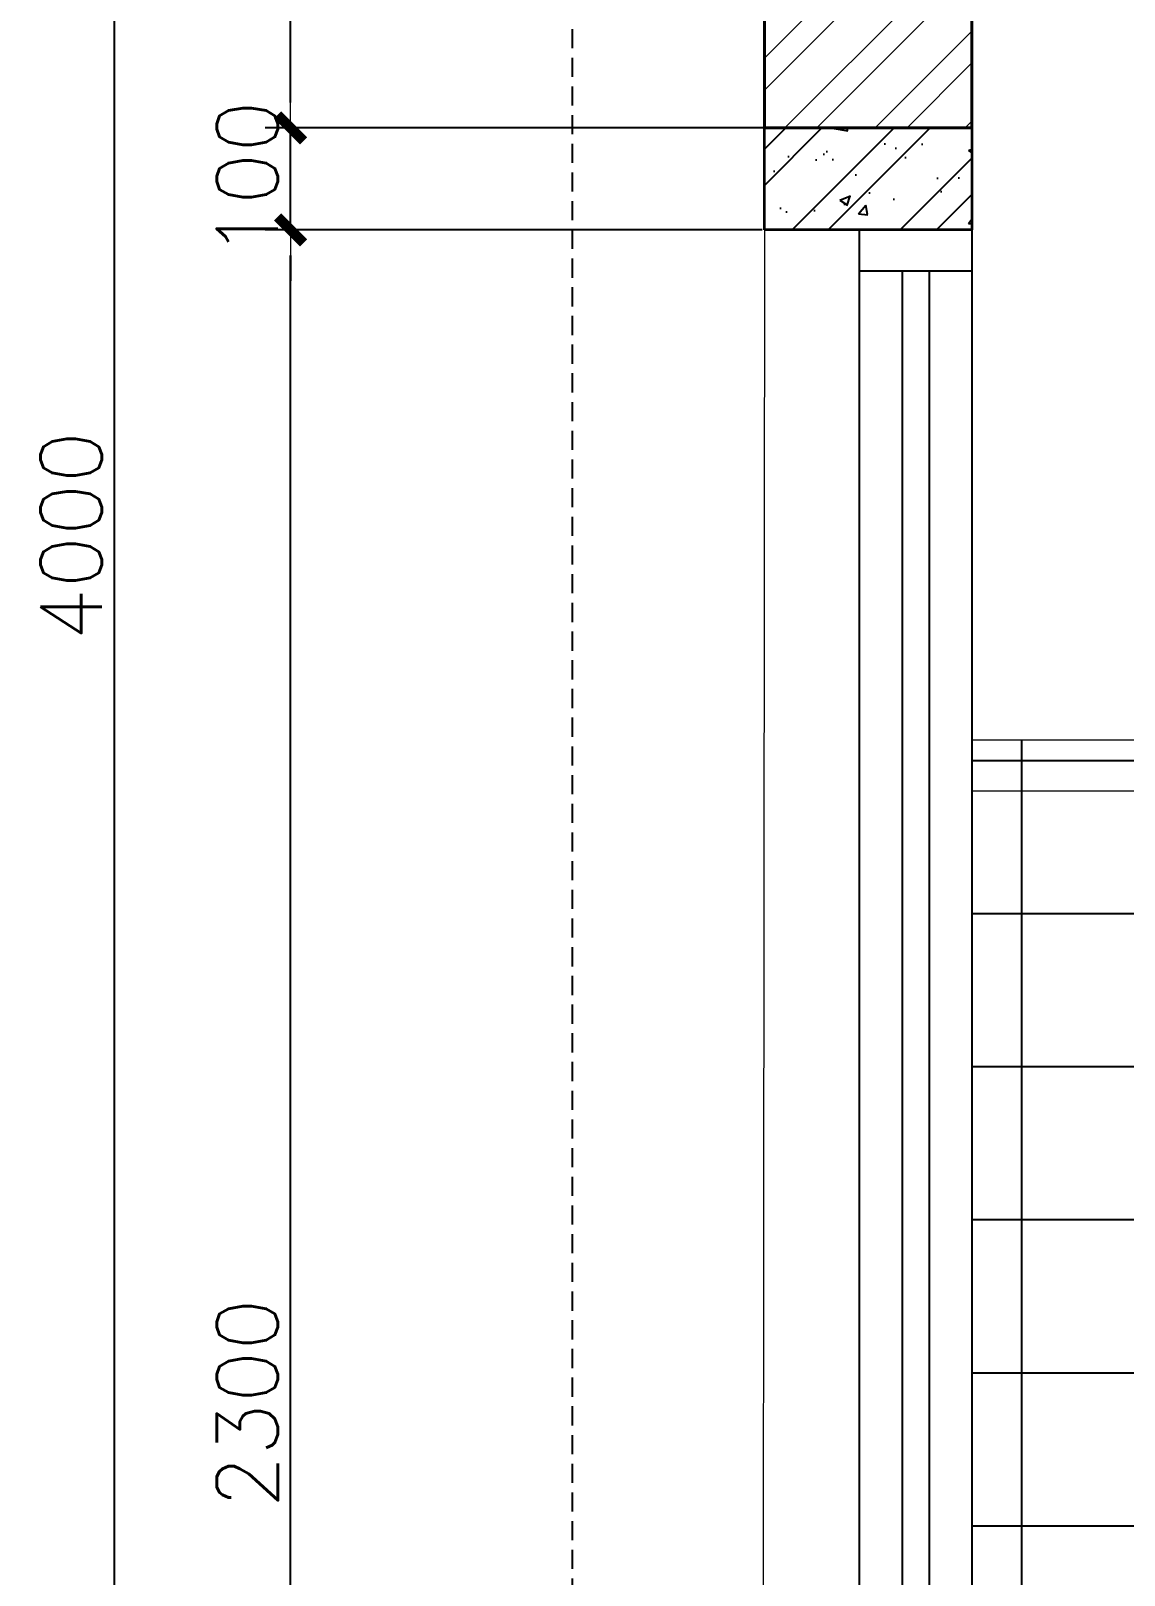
# Model space of a CAD drawing. Header units: millimetres. Extents: x 615730 to 2792744, y 139412 to 597571.
# Drawn here: x 1419193 to 1423479, y 268178 to 274233 of the extents above; entities that cross this region are included whole.
import ezdxf

# ---------------------------------------------------------------- set-up
doc = ezdxf.new("R2010")
doc.units = ezdxf.units.MM
doc.header["$MEASUREMENT"] = 0
doc.header["$PDMODE"] = 34
doc.linetypes.add('HIDDEN', pattern=[0.375, 0.25, -0.125])
doc.layers.get('0').update_dxf_attribs({"lineweight": 5})
for name, color, linetype in [('CUA', 132, 'Continuous'), ('DUT', 250, 'HIDDEN'), ('HACH', 250, 'Continuous')]:
    doc.layers.add(name, color=color, linetype=linetype)
for name, color, linetype, lineweight in [('NETNGOAITUONG', 1, 'Continuous', 40), ('TUONG', 6, 'Continuous', 35), ('VLIEU', 250, 'Continuous', 9)]:
    doc.layers.add(name, color=color, linetype=linetype, lineweight=lineweight)
doc.styles.add('romans', font='romans.shx', dxfattribs={"height": 240})
doc.dimstyles.new('1-50', dxfattribs={"dimtxt": 200, "dimasz": 100, "dimexe": 100, "dimexo": 0, "dimgap": 50, "dimtad": 1, "dimdec": 0, "dimlfac": 0.25, "dimzin": 0, "dimdsep": 46, "dimtxsty": 'romans', "dimblk": ']', "dimcen": 0, "dimdle": 100, "dimclrd": 148, "dimclre": 148, "dimclrt": 2, "dimadec": 0, "dimazin": 0, "dimtfac": 1.111111, "dimtdec": 0, "dimtix": 1, "dimtmove": 2, "dimatfit": 3, "dimldrblk": ']', "dimfxl": 200, "dimtolj": 1, "dimtzin": 0, "dimarcsym": 0})

# ---------------------------------------------------------------- blocks, each defined once
blk = doc.blocks.new(']')
for p, q in [((0, 1), (0, -1)), ((1, 0), (-1, 0))]:
    blk.add_line(p, q)
at = {"color": 9, "const_width": 0.4}
blk.add_lwpolyline([(-0.509, -0.509), (0.509, 0.509)], dxfattribs=at)
blk = doc.blocks.new('*D2808')
at = {"layer": 'DEFPOINTS', "color": 0, "ltscale": 10, "transparency": 16777216}
for p in [(1420211.3, 273452.6), (1422059.7, 273452.6), (1422060.2, 264252.6)]:
    blk.add_point(p, dxfattribs=at)
at = {"layer": 'VLIEU', "color": 148, "lineweight": -2, "ltscale": 10, "transparency": 16777216}
for p, q in [((1422059.7, 273452.6), (1420111.3, 273452.6)), ((1420211.3, 264352.6), (1420211.3, 273352.6)), ((1422060.2, 264252.6), (1420111.3, 264252.6))]:
    blk.add_line(p, q, dxfattribs=at)
at = {"layer": 'VLIEU', "color": 148, "lineweight": -2, "ltscale": 10, "transparency": 16777216, "xscale": 100, "yscale": 100, "zscale": 100}
for p, rotation in [((1420211.3, 273452.6), 90), ((1420211.3, 264252.6), 270)]:
    blk.add_blockref(']', p, dxfattribs=dict(at, rotation=rotation))
at = {"layer": 'VLIEU', "color": 2, "ltscale": 10, "transparency": 16777216, "insert": (1420041.3, 268852.6), "char_height": 240, "attachment_point": 5, "rotation": 90, "style": 'romans'}
blk.add_mtext('\\A1;2300', dxfattribs=at)
blk = doc.blocks.new('*D2809')
at = {"layer": 'DEFPOINTS', "color": 0, "ltscale": 10, "transparency": 16777216}
for p in [(1420211.3, 273852.6), (1422068.7, 273852.6), (1422059.7, 273452.6)]:
    blk.add_point(p, dxfattribs=at)
at = {"layer": 'VLIEU', "color": 148, "lineweight": -2, "ltscale": 10, "transparency": 16777216}
for p, q in [((1420211.3, 273952.6), (1420211.3, 274052.6)), ((1422068.7, 273852.6), (1420111.3, 273852.6)), ((1420211.3, 273452.6), (1420211.3, 273852.6)), ((1422059.7, 273452.6), (1420111.3, 273452.6)), ((1420211.3, 273352.6), (1420211.3, 273252.6))]:
    blk.add_line(p, q, dxfattribs=at)
at = {"layer": 'VLIEU', "color": 148, "lineweight": -2, "ltscale": 10, "transparency": 16777216, "xscale": 100, "yscale": 100, "zscale": 100}
for p, rotation in [((1420211.3, 273852.6), 270), ((1420211.3, 273452.6), 90)]:
    blk.add_blockref(']', p, dxfattribs=dict(at, rotation=rotation))
at = {"layer": 'VLIEU', "color": 2, "ltscale": 10, "transparency": 16777216, "insert": (1420041.3, 273652.6), "char_height": 240, "attachment_point": 5, "rotation": 90, "style": 'romans'}
blk.add_mtext('\\A1;100', dxfattribs=at)
blk = doc.blocks.new('*D2810')
at = {"layer": 'DEFPOINTS', "color": 0, "ltscale": 10, "transparency": 16777216}
for p in [(1420211.3, 277052.7), (1422882.1, 277052.7), (1422068.7, 273852.6)]:
    blk.add_point(p, dxfattribs=at)
at = {"layer": 'VLIEU', "color": 148, "lineweight": -2, "ltscale": 10, "transparency": 16777216}
for p, q in [((1422882.1, 277052.7), (1420111.3, 277052.7)), ((1420211.3, 273952.6), (1420211.3, 276952.7)), ((1422068.7, 273852.6), (1420111.3, 273852.6))]:
    blk.add_line(p, q, dxfattribs=at)
at = {"layer": 'VLIEU', "color": 148, "lineweight": -2, "ltscale": 10, "transparency": 16777216, "xscale": 100, "yscale": 100, "zscale": 100}
for p, rotation in [((1420211.3, 277052.7), 90), ((1420211.3, 273852.6), 270)]:
    blk.add_blockref(']', p, dxfattribs=dict(at, rotation=rotation))
at = {"layer": 'VLIEU', "color": 2, "ltscale": 10, "transparency": 16777216, "insert": (1420041.3, 275452.6), "char_height": 240, "attachment_point": 5, "rotation": 90, "style": 'romans'}
blk.add_mtext('\\A1;800', dxfattribs=at)
blk = doc.blocks.new('*D2812')
at = {"layer": 'DEFPOINTS', "color": 0, "ltscale": 10, "transparency": 16777216}
for p in [(1419520.4, 280252.7), (1421085.8, 280252.7), (1421085.8, 264252.6)]:
    blk.add_point(p, dxfattribs=at)
at = {"layer": 'VLIEU', "color": 148, "lineweight": -2, "ltscale": 10, "transparency": 16777216}
for p, q in [((1421085.8, 280252.7), (1419420.4, 280252.7)), ((1419520.4, 264352.6), (1419520.4, 280152.7)), ((1421085.8, 264252.6), (1419420.4, 264252.6))]:
    blk.add_line(p, q, dxfattribs=at)
at = {"layer": 'VLIEU', "color": 148, "lineweight": -2, "ltscale": 10, "transparency": 16777216, "xscale": 100, "yscale": 100, "zscale": 100}
for p, rotation in [((1419520.4, 280252.7), 90), ((1419520.4, 264252.6), 270)]:
    blk.add_blockref(']', p, dxfattribs=dict(at, rotation=rotation))
at = {"layer": 'VLIEU', "color": 2, "ltscale": 10, "transparency": 16777216, "insert": (1419350.4, 272252.6), "char_height": 240, "attachment_point": 5, "rotation": 90, "style": 'romans'}
blk.add_mtext('\\A1;4000', dxfattribs=at)

msp = doc.modelspace()

# ---------------------------------------------------------------- hatches: boundary and pattern name
at = {"layer": 'HACH'}
h = msp.add_hatch(dxfattribs=at)
h.set_pattern_fill('ANSI32', color=256, scale=800, style=0)
h.set_pattern_definition([(45, (1554921.56, 1701475.26), (-212.132034, 212.132034), []), (45, (1555062.98, 1701475.26), (-212.132034, 212.132034), [])])
h.paths.add_polyline_path([(1422068.7, 273852.7), (1422068.7, 273452.7), (1422882.1, 273452.7), (1422882.1, 273852.7)])
h = msp.add_hatch(dxfattribs=at)
h.set_pattern_fill('AR-CONC', color=256, scale=60, style=0)
h.set_pattern_definition([(50, (1554921.56, 1701475.26), (430.35611, -37.65128), [45, -495]), (355, (1554921.56, 1701475.26), (-83.2508, 451.31528), [36, -396]), (100.4514, (1554957.42, 1701472.12), (347.10563, 413.66373), [38.24411, -420.68527]), (46.1842, (1554921.56, 1701595.26), (640.34463, -99.3114), [67.5, -742.5]), (96.6356, (1554974.9, 1701587), (560.79762, 584.47072), [57.36617, -631.0278]), (351.1842, (1554921.56, 1701595.26), (560.79717, 584.47116), [54, -594]), (21, (1554981.56, 1701565.26), (358.14423, -241.571334), [45, -495]), (326, (1554981.56, 1701565.26), (145.9892, 435.09003), [36, -396]), (71.4514, (1555011.4, 1701545.13), (504.13358, 193.5183), [38.24411, -420.68527]), (37.5, (1554921.56, 1701475.26), (7.295913, 199.736312), [0, -391.2, 0, -402, 0, -397.5]), (7.5, (1554921.56, 1701475.26), (157.841722, 236.647027), [0, -229.2, 0, -382.2, 0, -151.5]), (327.5, (1554787.76, 1701475.26), (320.293462, -13.532923), [0, -150, 0, -468, 0, -621]), (317.5, (1554727.76, 1701475.26), (349.9117, 60.06299), [0, -195, 0, -310.8, 0, -441])])
h.paths.add_polyline_path([(1422068.7, 273852.7), (1422068.7, 273452.7), (1422882.1, 273452.7), (1422882.1, 273852.7)])
h = msp.add_hatch(dxfattribs=at)
h.set_pattern_fill('NET', color=256, scale=4800, style=0)
h.set_pattern_definition([(0, (431877.36, 50571.64), (1e-13, 600), []), (90, (431877.36, 50571.64), (-600, 2e-13), [])])
h.paths.add_polyline_path([(1422882.1, 271452.7), (1430882.1, 271452.7), (1430882.1, 264252.7), (1422882.1, 264252.7)])
at = {"layer": 'VLIEU', "ltscale": 10}
h = msp.add_hatch(dxfattribs=at)
h.set_pattern_fill('STEEL', color=256, scale=2000, style=0)
h.set_pattern_definition([(45, (600767.42, 0), (-176.776695, 176.776695), []), (45, (600767.42, 125), (-176.776695, 176.776695), [])])
h.paths.add_polyline_path([(1431282.1, 272652.6), (1430882.1, 272652.6), (1430882.1, 264252.7), (1431282.1, 264252.7)])
h.paths.add_polyline_path([(1431282.1, 279452.6), (1430882.1, 279452.6), (1430882.1, 279192.4), (1430902.1, 279192.4), (1430882.1, 279180.4), (1430882.1, 275372.6), (1431282.1, 275372.6)])
h.paths.add_polyline_path([(1422882.1, 279452.6), (1422068.7, 279452.6), (1422068.7, 273852.7), (1422882.1, 273852.7), (1422882.1, 279095.6), (1422862.1, 279095.6), (1422882.1, 279107.6)])

# ---------------------------------------------------------------- linework, layer by layer
at = {"layer": 'CUA'}
for p, q in [((1422882.1, 273452.7), (1422442.1, 273452.7)), ((1422442.1, 264252.7), (1422442.1, 273452.7)), ((1422882.1, 273452.7), (1422882.1, 264252.7)), ((1422442.1, 273292.7), (1422882.1, 273292.7)), ((1422609.3, 273292.7), (1422609.3, 264252.7)), ((1422714.9, 273292.7), (1422714.9, 264252.7))]:
    msp.add_line(p, q, dxfattribs=at)
at = {"layer": 'DUT', "color": 2, "ltscale": 300}
msp.add_lwpolyline([(1421314.7, 260038.1), (1432133.7, 260038.1), (1432133.7, 280652.7), (1421314.7, 280652.7)], close=True, dxfattribs=at)
at = {"layer": 'NETNGOAITUONG'}
msp.add_lwpolyline([(1422068.7, 279452.6), (1422882.1, 279452.6), (1422882.1, 273852.7), (1422068.7, 273852.7)], close=True, dxfattribs=at)
at = {"layer": 'TUONG'}
for p, q in [((1422882.1, 273852.7), (1422068.7, 273852.6)), ((1422882.1, 273452.7), (1422068.7, 273452.6))]:
    msp.add_line(p, q, dxfattribs=at)
msp.add_lwpolyline([(1422068.7, 273452.6), (1422068.7, 273852.6), (1422882.1, 273852.6), (1422882.1, 273452.7)], dxfattribs=at)
at = {"layer": 'VLIEU', "ltscale": 10}
msp.add_lwpolyline([(1422068.7, 273452.6), (1422060.2, 264252.6)], dxfattribs=at)
for points in [[(1422882.1, 271452.7), (1430882.1, 271452.7), (1430882.1, 264252.7), (1422882.1, 264252.7)], [(1422882.1, 271252.7), (1430882.1, 271252.7), (1430882.1, 264052.7), (1422882.1, 264052.7)]]:
    msp.add_lwpolyline(points, close=True, dxfattribs=at)

# ---------------------------------------------------------------- dimensions: what is measured, and where the dimension line sits
for base, p1, p2, picture, middle in [((1419520.4, 280252.7), (1421085.8, 264252.6), (1421085.8, 280252.7), '*D2812', (1419350.4, 272252.6)), ((1420211.3, 277052.7), (1422068.7, 273852.6), (1422882.1, 277052.7), '*D2810', (1420041.3, 275452.6)), ((1420211.3, 273852.6), (1422059.7, 273452.6), (1422068.7, 273852.6), '*D2809', (1420041.3, 273652.6)), ((1420211.3, 273452.6), (1422060.2, 264252.6), (1422059.7, 273452.6), '*D2808', (1420041.3, 268852.6))]:
    dim = msp.add_linear_dim(base=base, p1=p1, p2=p2, angle=90, dimstyle='1-50', dxfattribs=at)
    dim.commit()
    dim.dimension.update_dxf_attribs({"geometry": picture, "text_midpoint": middle})

doc.saveas('drawing.dxf')
